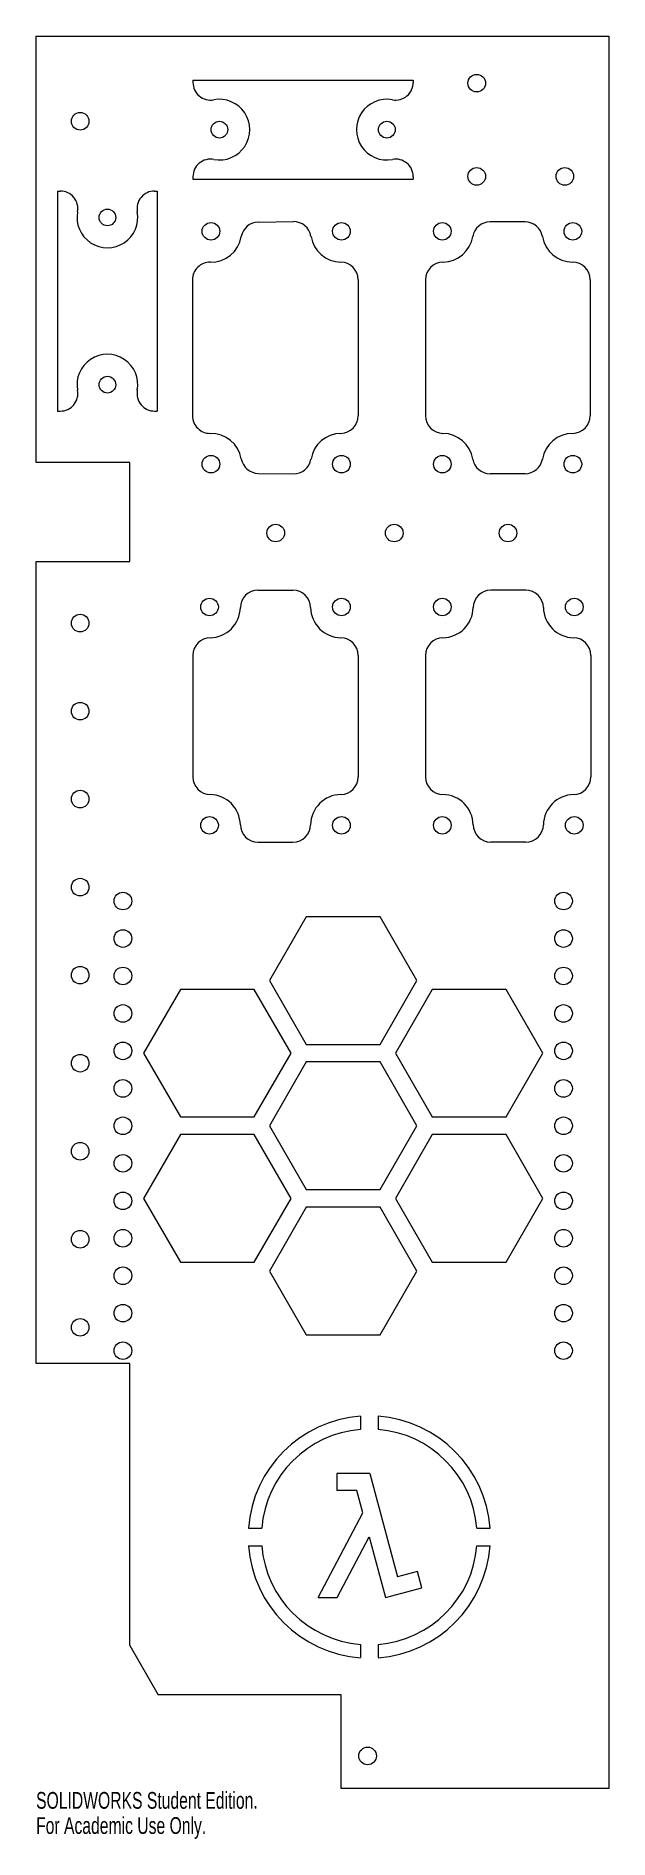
# Model space of a CAD drawing. Header units: inches. Extents: x -14.8 to -8.2, y -16.3 to 4.2.
import ezdxf

# ---------------------------------------------------------------- set-up
doc = ezdxf.new("R2010")
doc.units = ezdxf.units.IN
doc.header["$MEASUREMENT"] = 0
doc.styles.add('SLDTEXTSTYLE0', font='TXT', dxfattribs={"width": 0.7})

msp = doc.modelspace()

# ---------------------------------------------------------------- linework, layer by layer
at = {"color": 7, "linetype": 'Continuous', "lineweight": 15}
for p, q in [((-14.75, -0.667), (-14.75, 4.175)), ((-14.75, 4.175), (-8.25, 4.175)), ((-8.25, 4.175), (-8.25, -15.73)), ((-12.97, 3.675), (-10.47, 3.675)), ((-12.97, 3.675), (-12.97, 3.648)), ((-10.47, 3.675), (-10.47, 3.648)), ((-12.97, 2.577), (-12.97, 2.55)), ((-12.97, 2.55), (-10.47, 2.55)), ((-10.47, 2.577), (-10.47, 2.55)), ((-14.506, 2.415), (-14.476, 2.415)), ((-14.506, 2.415), (-14.506, -0.085)), ((-13.405, 2.415), (-13.376, 2.415)), ((-13.376, 2.415), (-13.376, -0.085)), ((-12.227, 2.062), (-11.83, 2.067)), ((-9.201, 2.064), (-9.598, 2.064)), ((-12.976, 1.407), (-12.976, -0.138)), ((-11.095, 1.407), (-11.095, -0.138)), ((-10.33, 1.407), (-10.33, -0.138)), ((-8.462, 1.407), (-8.462, -0.138)), ((-14.506, -0.085), (-14.476, -0.085)), ((-13.405, -0.085), (-13.376, -0.085)), ((-13.688, -0.667), (-14.75, -0.667)), ((-13.688, -1.792), (-13.688, -0.667)), ((-12.227, -0.793), (-11.83, -0.798)), ((-9.201, -0.796), (-9.598, -0.796)), ((-14.75, -1.792), (-13.688, -1.792)), ((-14.75, -10.903), (-14.75, -1.792)), ((-12.232, -2.12), (-11.835, -2.12)), ((-9.193, -2.12), (-9.59, -2.12)), ((-12.97, -2.86), (-12.97, -4.24)), ((-11.095, -2.86), (-11.095, -4.24)), ((-10.33, -2.86), (-10.33, -4.24)), ((-8.455, -2.86), (-8.455, -4.24)), ((-12.232, -4.98), (-11.835, -4.98)), ((-9.193, -4.98), (-9.59, -4.98)), ((-11.684, -5.828), (-12.102, -6.553)), ((-10.846, -5.828), (-11.684, -5.828)), ((-10.428, -6.553), (-10.846, -5.828)), ((-13.113, -6.653), (-13.531, -7.378)), ((-12.275, -6.653), (-13.113, -6.653)), ((-11.857, -7.378), (-12.275, -6.653)), ((-12.102, -6.553), (-11.684, -7.278)), ((-10.846, -7.278), (-10.428, -6.553)), ((-10.255, -6.653), (-10.673, -7.378)), ((-9.417, -6.653), (-10.255, -6.653)), ((-8.999, -7.378), (-9.417, -6.653)), ((-11.684, -7.278), (-10.846, -7.278)), ((-13.531, -7.378), (-13.113, -8.103)), ((-12.275, -8.103), (-11.857, -7.378)), ((-11.684, -7.478), (-12.102, -8.203)), ((-10.846, -7.478), (-11.684, -7.478)), ((-10.428, -8.203), (-10.846, -7.478)), ((-10.673, -7.378), (-10.255, -8.103)), ((-9.417, -8.103), (-8.999, -7.378)), ((-13.113, -8.103), (-12.275, -8.103)), ((-10.255, -8.103), (-9.417, -8.103)), ((-13.113, -8.303), (-13.531, -9.028)), ((-12.275, -8.303), (-13.113, -8.303)), ((-11.857, -9.028), (-12.275, -8.303)), ((-12.102, -8.203), (-11.684, -8.928)), ((-10.846, -8.928), (-10.428, -8.203)), ((-10.255, -8.303), (-10.673, -9.028)), ((-9.417, -8.303), (-10.255, -8.303)), ((-8.999, -9.028), (-9.417, -8.303)), ((-11.684, -8.928), (-10.846, -8.928)), ((-13.531, -9.028), (-13.113, -9.753)), ((-12.275, -9.753), (-11.857, -9.028)), ((-11.684, -9.128), (-12.102, -9.853)), ((-10.846, -9.128), (-11.684, -9.128)), ((-10.428, -9.853), (-10.846, -9.128)), ((-10.673, -9.028), (-10.255, -9.753)), ((-9.417, -9.753), (-8.999, -9.028)), ((-13.113, -9.753), (-12.275, -9.753)), ((-10.255, -9.753), (-9.417, -9.753)), ((-12.102, -9.853), (-11.684, -10.578)), ((-10.846, -10.578), (-10.428, -9.853)), ((-11.684, -10.578), (-10.846, -10.578)), ((-13.688, -10.903), (-14.75, -10.903)), ((-13.688, -14.106), (-13.688, -10.903)), ((-11.069, -11.502), (-11.069, -11.652)), ((-10.869, -11.502), (-10.869, -11.652)), ((-10.962, -12.153), (-11.337, -12.153)), ((-11.337, -12.153), (-11.337, -12.345)), ((-10.962, -12.153), (-10.648, -13.325)), ((-11.11, -12.345), (-11.337, -12.345)), ((-11.042, -12.6), (-11.11, -12.345)), ((-11.551, -13.561), (-11.042, -12.6)), ((-12.34, -12.773), (-12.19, -12.773)), ((-11.333, -13.561), (-10.969, -12.873)), ((-10.969, -12.873), (-10.784, -13.561)), ((-9.748, -12.773), (-9.597, -12.773)), ((-12.34, -12.973), (-12.19, -12.973)), ((-9.748, -12.973), (-9.597, -12.973)), ((-10.422, -13.265), (-10.648, -13.325)), ((-10.372, -13.451), (-10.422, -13.265)), ((-10.784, -13.561), (-10.372, -13.451)), ((-11.551, -13.561), (-11.333, -13.561)), ((-13.688, -14.106), (-13.363, -14.668)), ((-11.069, -14.094), (-11.069, -14.244)), ((-10.869, -14.094), (-10.869, -14.244)), ((-11.287, -14.668), (-13.363, -14.668)), ((-11.287, -15.73), (-11.287, -14.668)), ((-8.25, -15.73), (-11.287, -15.73))]:
    msp.add_line(p, q, dxfattribs=at)
for centre, radius in [((-9.75, 3.64), 0.1), ((-14.25, 3.207), 0.1), ((-12.67, 3.112), 0.095), ((-10.77, 3.112), 0.095), ((-9.75, 2.581), 0.1), ((-8.75, 2.581), 0.1), ((-13.941, 2.115), 0.095), ((-12.766, 1.957), 0.1), ((-11.285, 1.957), 0.1), ((-10.14, 1.957), 0.1), ((-8.659, 1.957), 0.1), ((-13.941, 0.215), 0.095), ((-12.766, -0.688), 0.1), ((-11.285, -0.688), 0.1), ((-10.14, -0.688), 0.1), ((-8.659, -0.688), 0.1), ((-12.031, -1.47), 0.1), ((-10.686, -1.47), 0.1), ((-9.395, -1.47), 0.1), ((-12.782, -2.31), 0.1), ((-11.285, -2.31), 0.1), ((-10.14, -2.31), 0.1), ((-8.643, -2.31), 0.1), ((-14.25, -2.493), 0.1), ((-14.25, -3.493), 0.1), ((-14.25, -4.492), 0.1), ((-12.782, -4.79), 0.1), ((-11.285, -4.79), 0.1), ((-10.14, -4.79), 0.1), ((-8.643, -4.79), 0.1), ((-14.25, -5.492), 0.1), ((-13.765, -5.65), 0.1), ((-8.765, -5.65), 0.1), ((-13.765, -6.076), 0.1), ((-8.765, -6.076), 0.1), ((-14.25, -6.492), 0.1), ((-13.765, -6.501), 0.1), ((-8.765, -6.501), 0.1), ((-13.765, -6.927), 0.1), ((-8.765, -6.927), 0.1), ((-13.765, -7.352), 0.1), ((-8.765, -7.352), 0.1), ((-14.25, -7.492), 0.1), ((-13.765, -7.778), 0.1), ((-8.765, -7.778), 0.1), ((-13.765, -8.203), 0.1), ((-8.765, -8.203), 0.1), ((-14.25, -8.492), 0.1), ((-13.765, -8.629), 0.1), ((-8.765, -8.629), 0.1), ((-13.765, -9.055), 0.1), ((-8.765, -9.055), 0.1), ((-14.25, -9.492), 0.1), ((-13.765, -9.48), 0.1), ((-8.765, -9.48), 0.1), ((-13.765, -9.906), 0.1), ((-8.765, -9.906), 0.1), ((-13.765, -10.331), 0.1), ((-8.765, -10.331), 0.1), ((-14.25, -10.492), 0.1), ((-13.765, -10.757), 0.1), ((-8.765, -10.757), 0.1), ((-10.988, -15.36), 0.1)]:
    msp.add_circle(centre, radius, dxfattribs=at)
for centre, radius, start, end in [((-12.77, 3.648), 0.2, 180, 280.5729), ((-10.67, 3.648), 0.2, 259.4271, 0), ((-12.67, 3.112), 0.345, 259.4271, 100.5729), ((-10.77, 3.112), 0.345, 79.4271, 280.5729), ((-12.77, 2.577), 0.2, 79.4271, 180), ((-10.67, 2.577), 0.2, 0, 100.5729), ((-14.476, 2.215), 0.2, 349.4271, 90), ((-13.405, 2.215), 0.2, 90, 190.5729), ((-13.941, 2.115), 0.345, 169.4271, 10.5729), ((-12.225, 1.862), 0.2, 90.7443, 170.0241), ((-11.828, 1.867), 0.2, 9.4305, 90.7443), ((-9.598, 1.864), 0.2, 90, 170.3044), ((-9.201, 1.864), 0.2, 9.6956, 90), ((-12.766, 1.957), 0.35, 268.9769, 350.0241), ((-11.285, 1.957), 0.35, 189.4305, 268.9582), ((-10.14, 1.957), 0.35, 271.0418, 350.3044), ((-8.659, 1.957), 0.35, 189.6956, 269.6164), ((-12.776, 1.407), 0.2, 88.9769, 180), ((-11.295, 1.407), 0.2, 0, 88.9582), ((-10.13, 1.407), 0.2, 91.0418, 180), ((-8.662, 1.407), 0.2, 0, 89.6164), ((-13.941, 0.215), 0.345, 349.4271, 190.5729), ((-14.476, 0.115), 0.2, 270, 10.5729), ((-13.405, 0.115), 0.2, 169.4271, 270), ((-12.776, -0.138), 0.2, 180, 271.0231), ((-11.295, -0.138), 0.2, 271.0418, 0), ((-10.13, -0.138), 0.2, 180, 268.9582), ((-8.662, -0.138), 0.2, 270.3836, 0), ((-12.766, -0.688), 0.35, 9.9759, 91.0231), ((-11.285, -0.688), 0.35, 91.0418, 170.5695), ((-10.14, -0.688), 0.35, 9.6956, 88.9582), ((-8.659, -0.688), 0.35, 90.3836, 170.3044), ((-12.225, -0.593), 0.2, 189.9759, 269.2557), ((-11.828, -0.598), 0.2, 269.2557, 350.5695), ((-9.598, -0.596), 0.2, 189.6956, 270), ((-9.201, -0.596), 0.2, 270, 350.3044), ((-12.232, -2.32), 0.2, 90, 178.9582), ((-11.835, -2.32), 0.2, 1.0418, 90), ((-9.59, -2.32), 0.2, 90, 178.9582), ((-9.193, -2.32), 0.2, 1.0418, 90), ((-12.782, -2.31), 0.35, 271.2502, 358.9582), ((-11.285, -2.31), 0.35, 181.0418, 268.9582), ((-10.14, -2.31), 0.35, 271.0418, 358.9582), ((-8.643, -2.31), 0.35, 181.0418, 268.7498), ((-12.77, -2.86), 0.2, 91.2502, 180), ((-11.295, -2.86), 0.2, 0, 88.9582), ((-10.13, -2.86), 0.2, 91.0418, 180), ((-8.655, -2.86), 0.2, 0, 88.7498), ((-12.77, -4.24), 0.2, 180, 268.7498), ((-11.295, -4.24), 0.2, 271.0418, 0), ((-10.13, -4.24), 0.2, 180, 268.9582), ((-8.655, -4.24), 0.2, 271.2502, 0), ((-12.782, -4.79), 0.35, 1.0418, 88.7498), ((-11.285, -4.79), 0.35, 91.0418, 178.9582), ((-10.14, -4.79), 0.35, 1.0418, 88.9582), ((-8.643, -4.79), 0.35, 91.2502, 178.9582), ((-12.232, -4.78), 0.2, 181.0418, 270), ((-11.835, -4.78), 0.2, 270, 358.9582), ((-9.59, -4.78), 0.2, 181.0418, 270), ((-9.193, -4.78), 0.2, 270, 358.9582), ((-10.969, -12.873), 1.375, 94.1706, 175.8294), ((-10.969, -12.873), 1.225, 94.6824, 175.3176), ((-10.969, -12.873), 1.375, 4.1706, 85.8294), ((-10.969, -12.873), 1.225, 4.6824, 85.3176), ((-10.969, -12.873), 1.375, 184.1706, 265.8294), ((-10.969, -12.873), 1.225, 184.6824, 265.3176), ((-10.969, -12.873), 1.225, 274.6824, 355.3176), ((-10.969, -12.873), 1.375, 274.1706, 355.8294)]:
    msp.add_arc(centre, radius, start, end, dxfattribs=at)

# ---------------------------------------------------------------- texts
at = {"color": 7, "linetype": 'Continuous', "char_height": 0.1903, "attachment_point": 1, "style": 'SLDTEXTSTYLE0'}
for s, insert in [('SOLIDWORKS Student Edition.', (-14.75, -15.77)), ('For Academic Use Only.', (-14.75, -16.056))]:
    msp.add_mtext(s, dxfattribs=dict(at, insert=insert))

doc.saveas('drawing.dxf')
